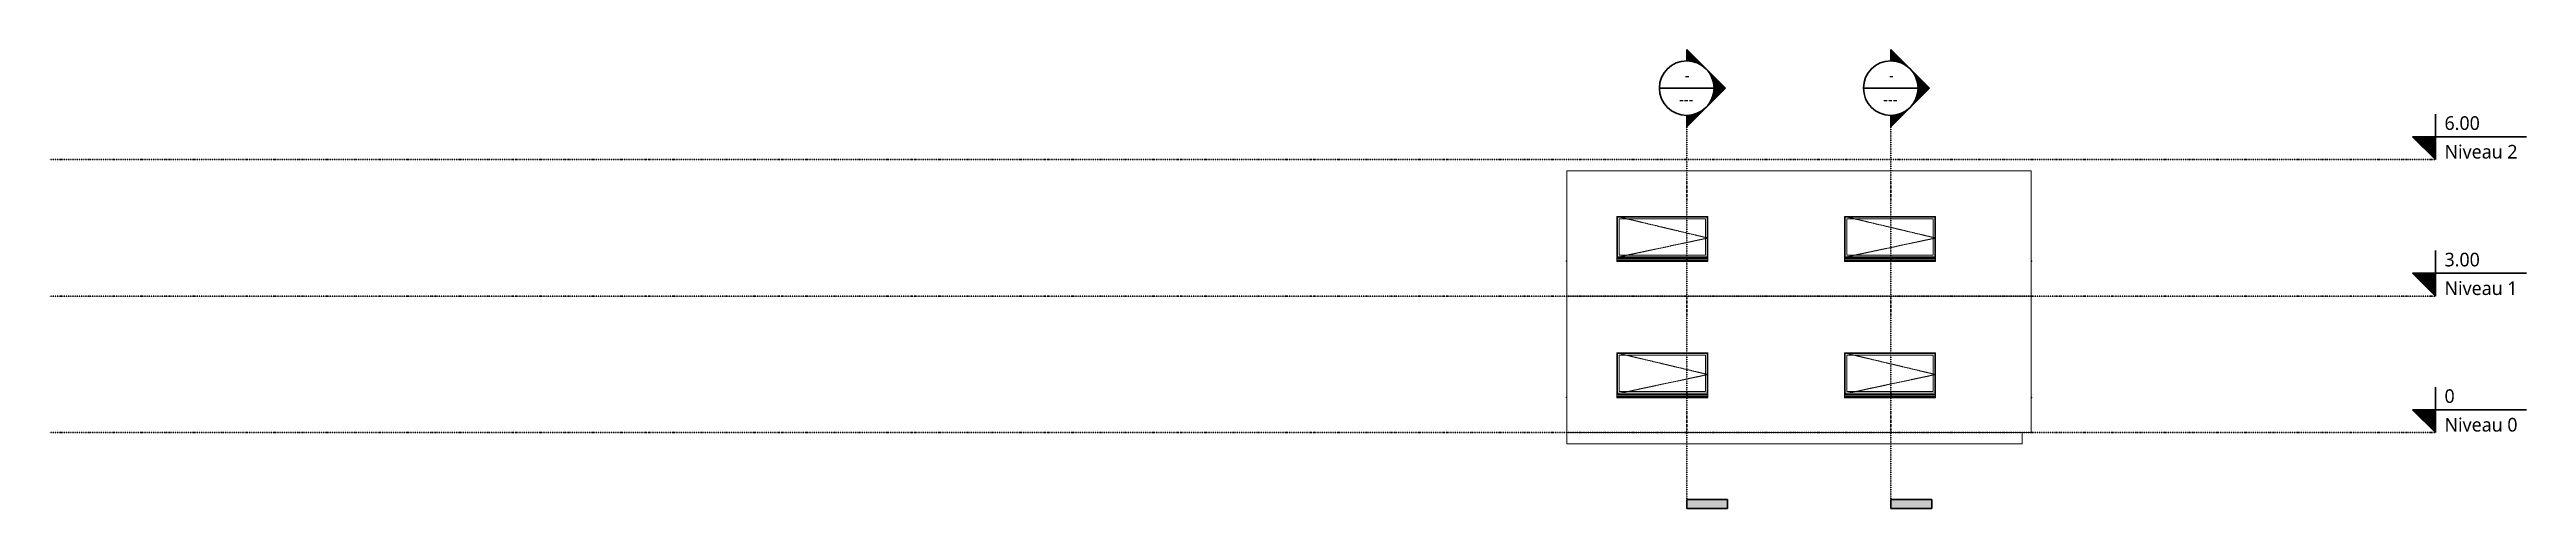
# Model space of a CAD drawing. Header units: millimetres. Extents: x -34597 to 19803, y -1669 to 8418.
import ezdxf

# ---------------------------------------------------------------- set-up
doc = ezdxf.new("R2010")
doc.units = ezdxf.units.MM
doc.linetypes.add('Centre', pattern=[12.5, 2.5, -1.875, 6.25, -1.875])
doc.linetypes.add('Tiret point', pattern=[6.25, 2.5, -1.875, 0, -1.875])
for name, color, linetype, lineweight in [('A-FLOR', 192, 'Continuous', 13), ('A-FLOR-LEVL', 51, 'Continuous', 30), ('A-GLAZ', 151, 'Continuous', 13), ('A-GLAZ-SILL', 1, 'Continuous', 13), ('A-WALL', 113, 'Continuous', 13), ('G-ANNO-SYMB', 111, 'Continuous', 30)]:
    doc.layers.add(name, color=color, linetype=linetype, lineweight=lineweight)
doc.styles.add('Trebuchet MS', font='trebuc.ttf', dxfattribs={"height": 300})
doc.styles.add('Trebuchet MS_1', font='trebuc.ttf', dxfattribs={"height": 250})

# ---------------------------------------------------------------- blocks, each defined once
blk = doc.blocks.new('1 Vantail - Droit - 0_60 m x 0_95 m - Appui en aluminium _2_00m large_-255854-Elévation Est')
at = {"layer": 'A-GLAZ-SILL'}
for p, q in [((-1275, 778), (-1290, 776)), ((-1290, 776), (-1290, 761)), ((-1290, 761), (-1285, 761)), ((-1285, 771), (-1275, 772)), ((-1285, 761), (-1285, 771))]:
    blk.add_line(p, q, dxfattribs=at)
blk = doc.blocks.new('1 Vantail - Droit - 0_60 m x 0_95 m - Appui en aluminium _2_00m large_-V1-Elévation Est')
at = {"layer": 'A-GLAZ', "linetype": 'Centre', "lineweight": 9}
for p in [(-175, 1750), (-175, 850)]:
    blk.add_line(p, (1825, 1275), dxfattribs=at)
at = {"layer": 'A-GLAZ'}
for p, q in [((-160, 865), (-160, 1735)), ((-160, 1735), (1810, 1735)), ((-125, 1700), (-125, 900)), ((-125, 1700), (1775, 1700)), ((1775, 900), (1775, 1700)), ((1810, 1735), (1810, 865)), ((-175, 839), (1825, 839)), ((-175, 823), (1825, 823)), ((-175, 795), (1825, 795)), ((1810, 865), (-160, 865)), ((-125, 900), (1775, 900))]:
    blk.add_line(p, q, dxfattribs=at)
at = {"layer": 'A-GLAZ-SILL'}
for p, q in [((1825, 790), (-175, 790)), ((-175, 776), (-175, 778)), ((-175, 761), (-175, 776)), ((-175, 776), (1825, 776)), ((1825, 761), (-175, 761)), ((1825, 778), (1825, 776)), ((1825, 776), (1825, 761))]:
    blk.add_line(p, q, dxfattribs=at)
blk = doc.blocks.new('1 Vantail - Droit - 0_60 m x 0_95 m - Appui en aluminium _2_00m large_-V2-Elévation Est')
at = {"layer": 'A-GLAZ-SILL'}
for p, q in [((8940, 776), (8925, 778)), ((8925, 772), (8935, 771)), ((8935, 771), (8935, 761)), ((8935, 761), (8940, 761)), ((8940, 761), (8940, 776))]:
    blk.add_line(p, q, dxfattribs=at)
blk = doc.blocks.new('Niveau - Marqueur de niveau - Point triangulaire-1765-Elévation Est')
at = {"layer": 'A-FLOR-LEVL'}
blk.add_hatch(color=256, dxfattribs=at).paths.add_polyline_path([(17803, 500), (17803, 0), (17303, 500)])
for p, q in [((17803, 0), (17803, 1000)), ((17303, 500), (17803, 0)), ((17303, 500), (19803, 500))]:
    blk.add_line(p, q, dxfattribs=at)
blk = doc.blocks.new('Coupe - Marque de la ligne de coupe - Verticale pleine-3537-Elévation Est')
at = {"layer": 'G-ANNO-SYMB'}
blk.add_hatch(color=256, dxfattribs=at).paths.add_polyline_path([(2259, -1469), (1359, -1469), (1359, -1669), (2259, -1669)])
for p, q in [((1359, -1669), (1359, -1469)), ((1359, -1469), (2259, -1469)), ((2259, -1469), (2259, -1669)), ((2259, -1669), (1359, -1669))]:
    blk.add_line(p, q, dxfattribs=at)
blk = doc.blocks.new('Coupe - Extrémité de la ligne de coupe - Pleine-2974-Elévation Est')
at = {"layer": 'G-ANNO-SYMB'}
h = blk.add_hatch(color=256, dxfattribs=at)
edge = h.paths.add_edge_path()
edge.add_line((1359, 8418), (1783, 7993))
edge.add_arc((1359, 7569), 600, 45, 90)
edge.add_line((1359, 8169), (1359, 8418))
h = blk.add_hatch(color=256, dxfattribs=at)
edge = h.paths.add_edge_path()
edge.add_line((2208, 7569), (1959, 7569))
edge.add_arc((1359, 7569), 600, 360, 405)
edge.add_line((1783, 7993), (2208, 7569))
h = blk.add_hatch(color=256, dxfattribs=at)
edge = h.paths.add_edge_path()
edge.add_line((1359, 6721), (1359, 6969))
edge.add_arc((1359, 7569), 600, 270, 315)
edge.add_line((1783, 7145), (1359, 6721))
h = blk.add_hatch(color=256, dxfattribs=at)
edge = h.paths.add_edge_path()
edge.add_line((2208, 7569), (1783, 7145))
edge.add_arc((1359, 7569), 600, 315, 360)
edge.add_line((1959, 7569), (2208, 7569))
for p, q in [((2208, 7569), (1359, 8418)), ((1359, 8169), (1359, 8418)), ((1359, 8418), (1359, 8169)), ((1783, 7993), (1359, 8418)), ((2208, 7569), (1783, 7993)), ((2208, 7569), (1359, 6721)), ((1359, 6721), (1783, 7145)), ((1783, 7145), (2208, 7569)), ((1959, 7569), (2208, 7569)), ((2208, 7569), (1959, 7569)), ((1359, 6969), (1359, 6721)), ((1359, 6969), (1359, 6721))]:
    blk.add_line(p, q, dxfattribs=at)
for start, end in [(90, 270), (270, 90), (45, 90), (360, 45), (270, 315), (315, 360)]:
    blk.add_arc((1359, 7569), 600, start, end, dxfattribs=at)

msp = doc.modelspace()

# ---------------------------------------------------------------- linework, layer by layer
at = {"layer": 'A-FLOR'}
for p, q in [((-1275, 0), (-1275, -250)), ((8725, -250), (-1275, -250)), ((8725, -250), (8725, 0))]:
    msp.add_line(p, q, dxfattribs=at)
at = {"layer": 'A-FLOR-LEVL', "linetype": 'Tiret point'}
for p, q in [((-34597, 6000), (17803, 6000)), ((-34597, 3000), (17803, 3000)), ((-34597, 0), (17803, 0))]:
    msp.add_line(p, q, dxfattribs=at)
at = {"layer": 'A-WALL'}
for p, q in [((-1275, 5750), (-1275, 0)), ((8925, 5750), (-1275, 5750)), ((8925, 5750), (8925, 0)), ((-175, 3778), (-175, 4750)), ((-175, 4750), (1825, 4750)), ((1825, 4750), (1825, 3778)), ((4825, 3778), (4825, 4750)), ((4825, 4750), (6825, 4750)), ((6825, 4750), (6825, 3778)), ((8925, 3000), (-1275, 3000)), ((-175, 778), (-175, 1750)), ((-175, 1750), (1825, 1750)), ((1825, 1750), (1825, 778)), ((4825, 778), (4825, 1750)), ((4825, 1750), (6825, 1750)), ((6825, 1750), (6825, 778)), ((-1275, 0), (8925, 0))]:
    msp.add_line(p, q, dxfattribs=at)
at = {"layer": 'G-ANNO-SYMB'}
for p, q in [((759, 7569), (1959, 7569)), ((5242, 7569), (6442, 7569))]:
    msp.add_line(p, q, dxfattribs=at)
at = {"layer": 'G-ANNO-SYMB', "linetype": 'Tiret point'}
for p, q in [((1359, 6969), (1359, -1469)), ((5842, 6969), (5842, -1469))]:
    msp.add_line(p, q, dxfattribs=at)

# ---------------------------------------------------------------- block references
at = {"layer": 'A-FLOR-LEVL'}
for p in [(0, 6000), (0, 3000), (0, 0)]:
    msp.add_blockref('Niveau - Marqueur de niveau - Point triangulaire-1765-Elévation Est', p, dxfattribs=at)
at = {"layer": 'A-GLAZ', "lineweight": 9}
for name, p in [('1 Vantail - Droit - 0_60 m x 0_95 m - Appui en aluminium _2_00m large_-V1-Elévation Est', (0, 3000)), ('1 Vantail - Droit - 0_60 m x 0_95 m - Appui en aluminium _2_00m large_-V1-Elévation Est', (5000, 3000)), ('1 Vantail - Droit - 0_60 m x 0_95 m - Appui en aluminium _2_00m large_-255854-Elévation Est', (0, 3000)), ('1 Vantail - Droit - 0_60 m x 0_95 m - Appui en aluminium _2_00m large_-V2-Elévation Est', (0, 3000)), ('1 Vantail - Droit - 0_60 m x 0_95 m - Appui en aluminium _2_00m large_-V1-Elévation Est', (0, 0)), ('1 Vantail - Droit - 0_60 m x 0_95 m - Appui en aluminium _2_00m large_-V1-Elévation Est', (5000, 0)), ('1 Vantail - Droit - 0_60 m x 0_95 m - Appui en aluminium _2_00m large_-255854-Elévation Est', (0, 0)), ('1 Vantail - Droit - 0_60 m x 0_95 m - Appui en aluminium _2_00m large_-V2-Elévation Est', (0, 0))]:
    msp.add_blockref(name, p, dxfattribs=at)
at = {"layer": 'G-ANNO-SYMB'}
for name, p in [('Coupe - Extrémité de la ligne de coupe - Pleine-2974-Elévation Est', (0, 0)), ('Coupe - Extrémité de la ligne de coupe - Pleine-2974-Elévation Est', (4483, 0)), ('Coupe - Marque de la ligne de coupe - Verticale pleine-3537-Elévation Est', (0, 0)), ('Coupe - Marque de la ligne de coupe - Verticale pleine-3537-Elévation Est', (4483, 0))]:
    msp.add_blockref(name, p, dxfattribs=at)

# ---------------------------------------------------------------- texts
at = {"layer": 'A-FLOR-LEVL', "char_height": 300, "attachment_point": 1, "style": 'Trebuchet MS'}
for s, insert, width in [('6.00', (18003, 6951), 1010.13), ('Niveau 2', (18003, 6322), 1980.17), ('3.00', (18003, 3951), 1010.13), ('Niveau 1', (18003, 3322), 1980.17), ('0', (18003, 951), 272.57), ('Niveau 0', (18003, 322), 1980.17)]:
    msp.add_mtext(s, dxfattribs=dict(at, insert=insert, width=width))
at = {"layer": 'G-ANNO-SYMB', "char_height": 250, "attachment_point": 1, "style": 'Trebuchet MS_1'}
for s, insert, width in [('-', (1317, 7979), 152.32), ('-', (5801, 7979), 152.32), ('---', (1192, 7448), 456.96), ('---', (5675, 7448), 456.96)]:
    msp.add_mtext(s, dxfattribs=dict(at, insert=insert, width=width))

doc.saveas('drawing.dxf')
